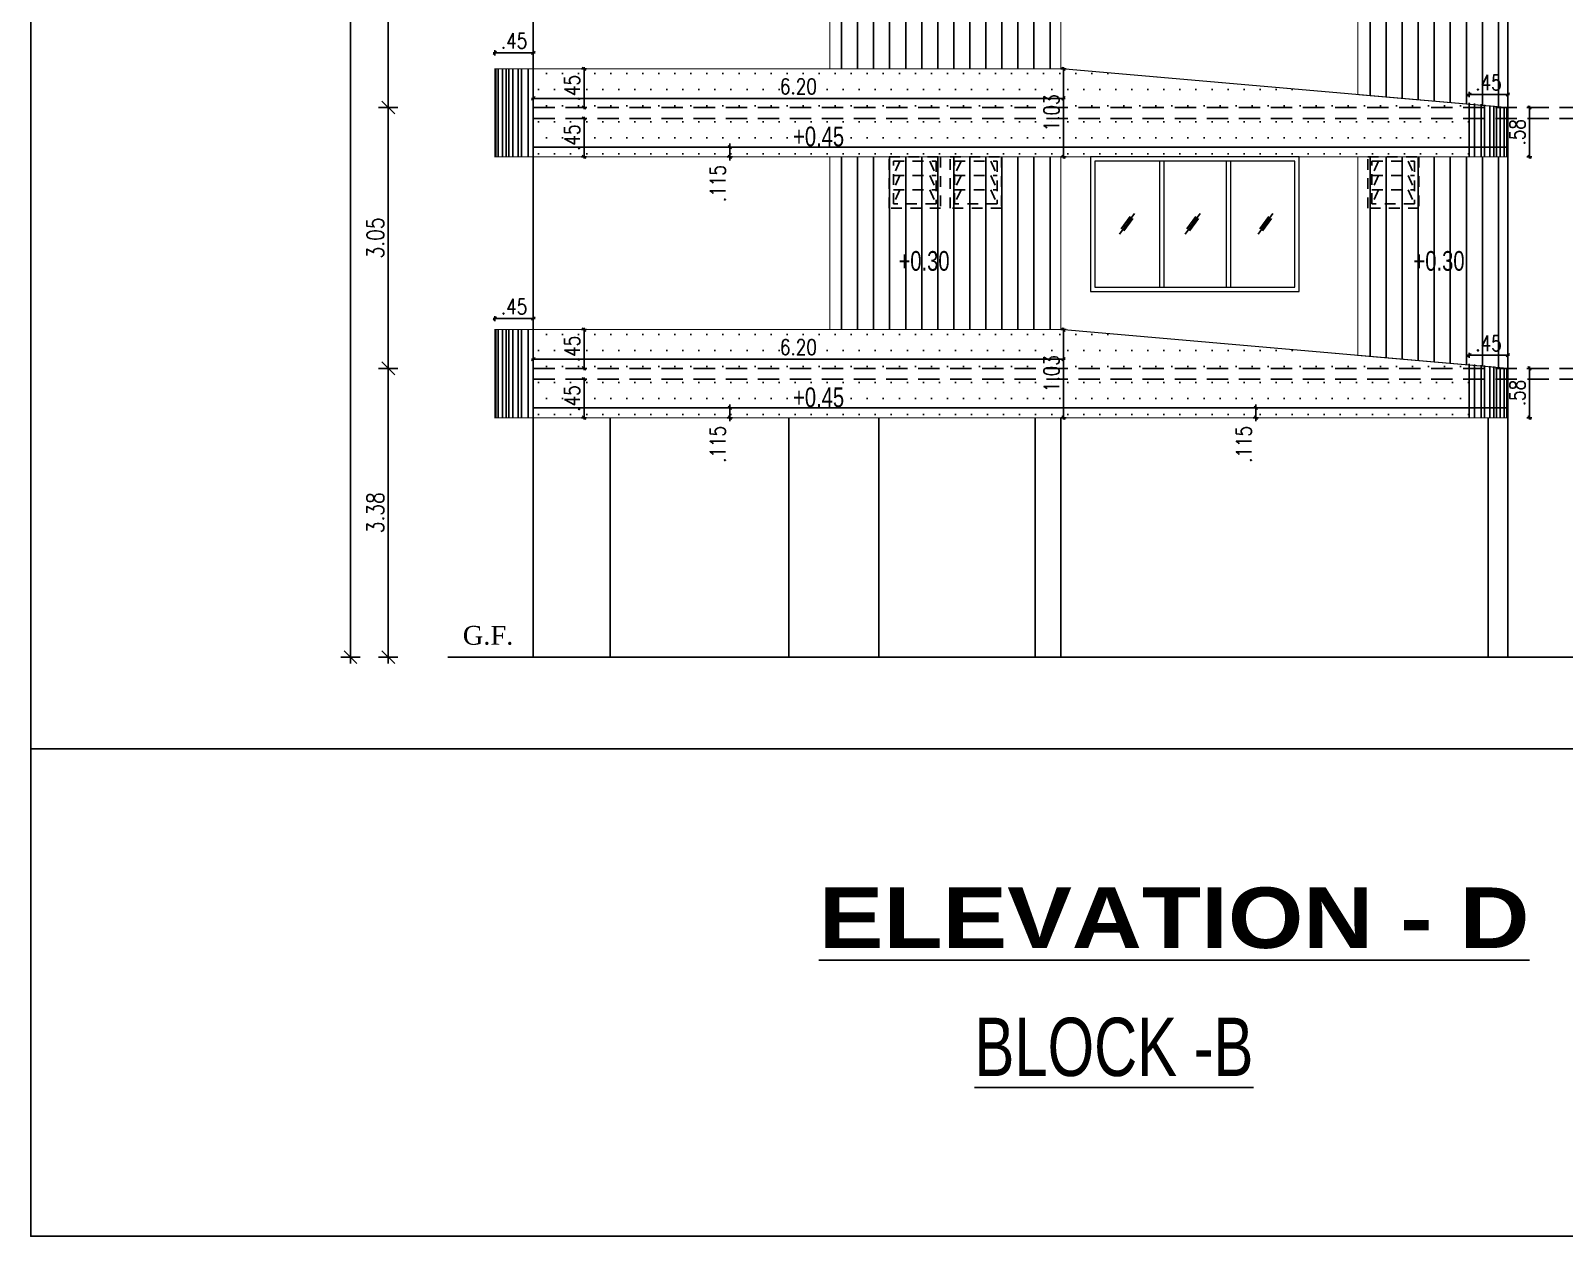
# Model space of a CAD drawing. Header units: inches. Extents: x 14235 to 14499, y 0 to 2549.
# Drawn here: x 14375.94 to 14393.88, y 2408.2 to 2422.3 of the extents above; entities that cross this region are included whole.
import ezdxf
from ezdxf.enums import TextEntityAlignment as Align

# ---------------------------------------------------------------- set-up
doc = ezdxf.new("R2010")
doc.units = ezdxf.units.IN
doc.header["$LTSCALE"] = 0.25
doc.header["$MEASUREMENT"] = 0
doc.header["$PDMODE"] = 35
doc.linetypes.add('1', pattern=[0])
doc.linetypes.add('DASHEDX2', pattern=[1.5, 1, -0.5])
for name, color, linetype in [('dim-details', 7, 'Continuous'), ('ELE.PROJ.', 1, 'Continuous'), ('GLASS WINDOW', 251, '1'), ('hatch', 251, 'Continuous'), ('proj-internal', 1, 'DASHEDX2'), ('text-large', 7, 'Continuous'), ('wall', 7, 'Continuous'), ('WORK TEX', 6, 'Continuous'), ('WORKING DIM', 7, 'Continuous')]:
    doc.layers.add(name, color=color, linetype=linetype)
doc.layers.add('WINDOW', color=106, linetype='Continuous', lineweight=13)
doc.styles.add('ARIAL', font='TIMES_0.TTF')
doc.styles.add('ARL', font='swisscl_0.ttf')
doc.styles.add('B', font='ARIBLK_0.TTF')
doc.styles.add('romans', font='romans.shx', dxfattribs={"width": 0.8})
doc.dimstyles.new('121', dxfattribs={"dimscale": 0.1, "dimtxt": 1.8, "dimasz": 0.2, "dimexe": 0.03125, "dimexo": 0.25, "dimgap": 0.5, "dimtad": 1, "dimzin": 4, "dimdsep": 46, "dimtxsty": 'romans', "dimblk1": 'MINITICK', "dimblk2": 'MINITICK', "dimsah": 1, "dimcen": 1, "dimse1": 1, "dimse2": 1, "dimclrd": 252, "dimclre": 256, "dimclrt": 7, "dimadec": 3, "dimazin": 0, "dimtfac": 0.8, "dimtix": 1, "dimtmove": 2, "dimatfit": 3, "dimfxl": 0, "dimtolj": 1, "dimtzin": 3, "dimarcsym": 0})
doc.dimstyles.new('minitick-100', dxfattribs={"dimscale": 0.1, "dimtxt": 2, "dimasz": 0.75, "dimexe": 0.03125, "dimexo": 0.25, "dimgap": 0.5, "dimtad": 1, "dimzin": 4, "dimdsep": 46, "dimtxsty": 'romans', "dimblk1": 'MINITICK', "dimblk2": 'MINITICK', "dimsah": 1, "dimcen": 1, "dimse1": 1, "dimse2": 1, "dimclrd": 252, "dimclre": 256, "dimclrt": 256, "dimadec": 3, "dimazin": 0, "dimtfac": 0.8, "dimtix": 1, "dimtmove": 2, "dimatfit": 3, "dimfxl": 0, "dimtolj": 1, "dimtzin": 3, "dimarcsym": 0})

# ---------------------------------------------------------------- blocks, each defined once
blk = doc.blocks.new('MINITICK')
at = {"color": 7}
for p, q in [((1, 1), (-1, -1)), ((-1, 0), (1, 0)), ((0, -1.5), (0, 1.5))]:
    blk.add_line(p, q, dxfattribs=at)
blk = doc.blocks.new('*D1247')
at = {"layer": 'Defpoints', "color": 0, "transparency": 16777216}
for p in [(14382.143, 2418.353), (14380.124, 2414.976), (14382.143, 2414.976)]:
    blk.add_point(p, dxfattribs=at)
at = {"layer": 'dim-details', "color": 252, "lineweight": -2, "transparency": 16777216}
blk.add_line((14380.124, 2418.278), (14380.124, 2415.051), dxfattribs=at)
at = {"layer": 'dim-details', "color": 252, "lineweight": -2, "transparency": 16777216, "xscale": 0.07500000000000001, "yscale": 0.07500000000000001, "zscale": 0.07500000000000001}
for p, rotation in [((14380.124, 2418.353), 90), ((14380.124, 2414.976), 270)]:
    blk.add_blockref('MINITICK', p, dxfattribs=dict(at, rotation=rotation))
at = {"layer": 'dim-details', "transparency": 16777216, "insert": (14379.974, 2416.664), "char_height": 0.2, "attachment_point": 5, "rotation": 90, "style": 'romans'}
blk.add_mtext('\\A1;3.38', dxfattribs=at)
blk = doc.blocks.new('*D1248')
at = {"layer": 'Defpoints', "color": 0, "transparency": 16777216}
for p in [(14380.124, 2421.403), (14382.24, 2421.403), (14382.24, 2418.353)]:
    blk.add_point(p, dxfattribs=at)
at = {"layer": 'dim-details', "color": 252, "lineweight": -2, "transparency": 16777216}
blk.add_line((14380.124, 2418.428), (14380.124, 2421.328), dxfattribs=at)
at = {"layer": 'dim-details', "color": 252, "lineweight": -2, "transparency": 16777216, "xscale": 0.07500000000000001, "yscale": 0.07500000000000001, "zscale": 0.07500000000000001}
for p, rotation in [((14380.124, 2421.403), 90), ((14380.124, 2418.353), 270)]:
    blk.add_blockref('MINITICK', p, dxfattribs=dict(at, rotation=rotation))
at = {"layer": 'dim-details', "transparency": 16777216, "insert": (14379.974, 2419.878), "char_height": 0.2, "attachment_point": 5, "rotation": 90, "style": 'romans'}
blk.add_mtext('\\A1;3.05', dxfattribs=at)
blk = doc.blocks.new('*D1249')
at = {"layer": 'Defpoints', "color": 0, "transparency": 16777216}
for p in [(14380.124, 2424.453), (14382.252, 2424.453), (14382.24, 2421.403)]:
    blk.add_point(p, dxfattribs=at)
at = {"layer": 'dim-details', "color": 252, "lineweight": -2, "transparency": 16777216}
blk.add_line((14380.124, 2421.478), (14380.124, 2424.378), dxfattribs=at)
at = {"layer": 'dim-details', "color": 252, "lineweight": -2, "transparency": 16777216, "xscale": 0.07500000000000001, "yscale": 0.07500000000000001, "zscale": 0.07500000000000001}
for p, rotation in [((14380.124, 2424.453), 90), ((14380.124, 2421.403), 270)]:
    blk.add_blockref('MINITICK', p, dxfattribs=dict(at, rotation=rotation))
at = {"layer": 'dim-details', "transparency": 16777216, "insert": (14379.974, 2422.928), "char_height": 0.2, "attachment_point": 5, "rotation": 90, "style": 'romans'}
blk.add_mtext('\\A1;3.05', dxfattribs=at)
blk = doc.blocks.new('*D1261')
at = {"layer": 'Defpoints', "color": 0, "transparency": 16777216}
for p in [(14379.682, 2454.953), (14382.309, 2454.953), (14382.309, 2414.976)]:
    blk.add_point(p, dxfattribs=at)
at = {"layer": 'dim-details', "color": 252, "lineweight": -2, "transparency": 16777216}
blk.add_line((14379.682, 2415.051), (14379.682, 2454.878), dxfattribs=at)
at = {"layer": 'dim-details', "color": 252, "lineweight": -2, "transparency": 16777216, "xscale": 0.07500000000000001, "yscale": 0.07500000000000001, "zscale": 0.07500000000000001}
for p, rotation in [((14379.682, 2454.953), 90), ((14379.682, 2414.976), 270)]:
    blk.add_blockref('MINITICK', p, dxfattribs=dict(at, rotation=rotation))
at = {"layer": 'dim-details', "transparency": 16777216, "insert": (14379.532, 2434.964), "char_height": 0.2, "attachment_point": 5, "rotation": 90, "style": 'romans'}
blk.add_mtext('\\A1;39.98', dxfattribs=at)
blk = doc.blocks.new('*D1262')
at = {"layer": 'Defpoints', "color": 0, "transparency": 16777216}
for p in [(14381.37, 2418.935), (14381.37, 2418.806), (14381.82, 2418.806)]:
    blk.add_point(p, dxfattribs=at)
at = {"layer": 'WORKING DIM', "color": 252, "lineweight": -2, "transparency": 16777216}
blk.add_line((14381.8, 2418.935), (14381.39, 2418.935), dxfattribs=at)
at = {"layer": 'WORKING DIM', "color": 252, "lineweight": -2, "transparency": 16777216, "xscale": 0.02, "yscale": 0.02, "zscale": 0.02, "rotation": 180}
blk.add_blockref('MINITICK', (14381.37, 2418.935), dxfattribs=at)
at = {"layer": 'WORKING DIM', "color": 252, "lineweight": -2, "transparency": 16777216, "xscale": 0.02, "yscale": 0.02, "zscale": 0.02}
blk.add_blockref('MINITICK', (14381.82, 2418.935), dxfattribs=at)
at = {"layer": 'WORKING DIM', "color": 7, "transparency": 16777216, "insert": (14381.595, 2419.075), "char_height": 0.18, "attachment_point": 5, "style": 'romans'}
blk.add_mtext('\\A1;.45', dxfattribs=at)
blk = doc.blocks.new('*D1263')
at = {"layer": 'Defpoints', "color": 0, "transparency": 16777216}
for p in [(14381.82, 2418.806), (14388.02, 2418.806), (14388.02, 2418.461)]:
    blk.add_point(p, dxfattribs=at)
at = {"layer": 'WORKING DIM', "color": 252, "lineweight": -2, "transparency": 16777216}
blk.add_line((14381.84, 2418.461), (14388, 2418.461), dxfattribs=at)
at = {"layer": 'WORKING DIM', "color": 252, "lineweight": -2, "transparency": 16777216, "xscale": 0.02, "yscale": 0.02, "zscale": 0.02, "rotation": 180}
blk.add_blockref('MINITICK', (14381.82, 2418.461), dxfattribs=at)
at = {"layer": 'WORKING DIM', "color": 252, "lineweight": -2, "transparency": 16777216, "xscale": 0.02, "yscale": 0.02, "zscale": 0.02}
blk.add_blockref('MINITICK', (14388.02, 2418.461), dxfattribs=at)
at = {"layer": 'WORKING DIM', "color": 7, "transparency": 16777216, "insert": (14384.92, 2418.601), "char_height": 0.18, "attachment_point": 5, "style": 'romans'}
blk.add_mtext('\\A1;6.20', dxfattribs=at)
blk = doc.blocks.new('*D1264')
at = {"layer": 'Defpoints', "color": 0, "transparency": 16777216}
for p in [(14382.463, 2418.806), (14382.413, 2418.353), (14382.463, 2418.353)]:
    blk.add_point(p, dxfattribs=at)
at = {"layer": 'WORKING DIM', "color": 252, "lineweight": -2, "transparency": 16777216}
blk.add_line((14382.413, 2418.786), (14382.413, 2418.373), dxfattribs=at)
at = {"layer": 'WORKING DIM', "color": 252, "lineweight": -2, "transparency": 16777216, "xscale": 0.02, "yscale": 0.02, "zscale": 0.02}
for p, rotation in [((14382.413, 2418.806), 90), ((14382.413, 2418.353), 270)]:
    blk.add_blockref('MINITICK', p, dxfattribs=dict(at, rotation=rotation))
at = {"layer": 'WORKING DIM', "color": 7, "transparency": 16777216, "insert": (14382.273, 2418.58), "char_height": 0.18, "attachment_point": 5, "rotation": 90, "style": 'romans'}
blk.add_mtext('\\A1;.45', dxfattribs=at)
blk = doc.blocks.new('*D1265')
at = {"layer": 'Defpoints', "color": 0, "transparency": 16777216}
for p in [(14382.646, 2418.226), (14382.413, 2417.776), (14382.646, 2417.776)]:
    blk.add_point(p, dxfattribs=at)
at = {"layer": 'WORKING DIM', "color": 252, "lineweight": -2, "transparency": 16777216}
blk.add_line((14382.413, 2418.206), (14382.413, 2417.796), dxfattribs=at)
at = {"layer": 'WORKING DIM', "color": 252, "lineweight": -2, "transparency": 16777216, "xscale": 0.02, "yscale": 0.02, "zscale": 0.02}
for p, rotation in [((14382.413, 2418.226), 90), ((14382.413, 2417.776), 270)]:
    blk.add_blockref('MINITICK', p, dxfattribs=dict(at, rotation=rotation))
at = {"layer": 'WORKING DIM', "color": 7, "transparency": 16777216, "insert": (14382.273, 2418.001), "char_height": 0.18, "attachment_point": 5, "rotation": 90, "style": 'romans'}
blk.add_mtext('\\A1;.45', dxfattribs=at)
blk = doc.blocks.new('*D1266')
at = {"layer": 'Defpoints', "color": 0, "transparency": 16777216}
for p in [(14388.02, 2418.806), (14388.02, 2417.776), (14388.02, 2417.776)]:
    blk.add_point(p, dxfattribs=at)
at = {"layer": 'WORKING DIM', "color": 252, "lineweight": -2, "transparency": 16777216}
blk.add_line((14388.02, 2418.786), (14388.02, 2417.796), dxfattribs=at)
at = {"layer": 'WORKING DIM', "color": 252, "lineweight": -2, "transparency": 16777216, "xscale": 0.02, "yscale": 0.02, "zscale": 0.02}
for p, rotation in [((14388.02, 2418.806), 90), ((14388.02, 2417.776), 270)]:
    blk.add_blockref('MINITICK', p, dxfattribs=dict(at, rotation=rotation))
at = {"layer": 'WORKING DIM', "color": 7, "transparency": 16777216, "insert": (14387.88, 2418.291), "char_height": 0.18, "attachment_point": 5, "rotation": 90, "style": 'romans'}
blk.add_mtext('\\A1;1.03', dxfattribs=at)
blk = doc.blocks.new('*D1267')
at = {"layer": 'Defpoints', "color": 0, "transparency": 16777216}
for p in [(14393.215, 2418.353), (14393.215, 2417.776), (14393.468, 2417.776)]:
    blk.add_point(p, dxfattribs=at)
at = {"layer": 'WORKING DIM', "color": 252, "lineweight": -2, "transparency": 16777216}
blk.add_line((14393.468, 2418.333), (14393.468, 2417.796), dxfattribs=at)
at = {"layer": 'WORKING DIM', "color": 252, "lineweight": -2, "transparency": 16777216, "xscale": 0.02, "yscale": 0.02, "zscale": 0.02}
for p, rotation in [((14393.468, 2418.353), 90), ((14393.468, 2417.776), 270)]:
    blk.add_blockref('MINITICK', p, dxfattribs=dict(at, rotation=rotation))
at = {"layer": 'WORKING DIM', "color": 7, "transparency": 16777216, "insert": (14393.328, 2418.064), "char_height": 0.18, "attachment_point": 5, "rotation": 90, "style": 'romans'}
blk.add_mtext('\\A1;.58', dxfattribs=at)
blk = doc.blocks.new('*D1268')
at = {"layer": 'Defpoints', "color": 0, "transparency": 16777216}
for p in [(14393.215, 2418.506), (14392.765, 2417.921), (14393.215, 2417.921)]:
    blk.add_point(p, dxfattribs=at)
at = {"layer": 'WORKING DIM', "color": 252, "lineweight": -2, "transparency": 16777216}
blk.add_line((14392.785, 2418.506), (14393.195, 2418.506), dxfattribs=at)
at = {"layer": 'WORKING DIM', "color": 252, "lineweight": -2, "transparency": 16777216, "xscale": 0.02, "yscale": 0.02, "zscale": 0.02, "rotation": 180}
blk.add_blockref('MINITICK', (14392.765, 2418.506), dxfattribs=at)
at = {"layer": 'WORKING DIM', "color": 252, "lineweight": -2, "transparency": 16777216, "xscale": 0.02, "yscale": 0.02, "zscale": 0.02}
blk.add_blockref('MINITICK', (14393.215, 2418.506), dxfattribs=at)
at = {"layer": 'WORKING DIM', "color": 7, "transparency": 16777216, "insert": (14392.99, 2418.646), "char_height": 0.18, "attachment_point": 5, "style": 'romans'}
blk.add_mtext('\\A1;.45', dxfattribs=at)
blk = doc.blocks.new('*D1280')
at = {"layer": 'Defpoints', "color": 0, "transparency": 16777216}
for p in [(14381.37, 2422.044), (14381.37, 2421.856), (14381.82, 2421.856)]:
    blk.add_point(p, dxfattribs=at)
at = {"layer": 'WORKING DIM', "color": 252, "lineweight": -2, "transparency": 16777216}
blk.add_line((14381.8, 2422.044), (14381.39, 2422.044), dxfattribs=at)
at = {"layer": 'WORKING DIM', "color": 252, "lineweight": -2, "transparency": 16777216, "xscale": 0.02, "yscale": 0.02, "zscale": 0.02, "rotation": 180}
blk.add_blockref('MINITICK', (14381.37, 2422.044), dxfattribs=at)
at = {"layer": 'WORKING DIM', "color": 252, "lineweight": -2, "transparency": 16777216, "xscale": 0.02, "yscale": 0.02, "zscale": 0.02}
blk.add_blockref('MINITICK', (14381.82, 2422.044), dxfattribs=at)
at = {"layer": 'WORKING DIM', "color": 7, "transparency": 16777216, "insert": (14381.595, 2422.184), "char_height": 0.18, "attachment_point": 5, "style": 'romans'}
blk.add_mtext('\\A1;.45', dxfattribs=at)
blk = doc.blocks.new('*D1281')
at = {"layer": 'Defpoints', "color": 0, "transparency": 16777216}
for p in [(14381.82, 2421.856), (14388.02, 2421.856), (14388.02, 2421.511)]:
    blk.add_point(p, dxfattribs=at)
at = {"layer": 'WORKING DIM', "color": 252, "lineweight": -2, "transparency": 16777216}
blk.add_line((14381.84, 2421.511), (14388, 2421.511), dxfattribs=at)
at = {"layer": 'WORKING DIM', "color": 252, "lineweight": -2, "transparency": 16777216, "xscale": 0.02, "yscale": 0.02, "zscale": 0.02, "rotation": 180}
blk.add_blockref('MINITICK', (14381.82, 2421.511), dxfattribs=at)
at = {"layer": 'WORKING DIM', "color": 252, "lineweight": -2, "transparency": 16777216, "xscale": 0.02, "yscale": 0.02, "zscale": 0.02}
blk.add_blockref('MINITICK', (14388.02, 2421.511), dxfattribs=at)
at = {"layer": 'WORKING DIM', "color": 7, "transparency": 16777216, "insert": (14384.92, 2421.651), "char_height": 0.18, "attachment_point": 5, "style": 'romans'}
blk.add_mtext('\\A1;6.20', dxfattribs=at)
blk = doc.blocks.new('*D1282')
at = {"layer": 'Defpoints', "color": 0, "transparency": 16777216}
for p in [(14382.463, 2421.856), (14382.413, 2421.403), (14382.463, 2421.403)]:
    blk.add_point(p, dxfattribs=at)
at = {"layer": 'WORKING DIM', "color": 252, "lineweight": -2, "transparency": 16777216}
blk.add_line((14382.413, 2421.836), (14382.413, 2421.423), dxfattribs=at)
at = {"layer": 'WORKING DIM', "color": 252, "lineweight": -2, "transparency": 16777216, "xscale": 0.02, "yscale": 0.02, "zscale": 0.02}
for p, rotation in [((14382.413, 2421.856), 90), ((14382.413, 2421.403), 270)]:
    blk.add_blockref('MINITICK', p, dxfattribs=dict(at, rotation=rotation))
at = {"layer": 'WORKING DIM', "color": 7, "transparency": 16777216, "insert": (14382.273, 2421.63), "char_height": 0.18, "attachment_point": 5, "rotation": 90, "style": 'romans'}
blk.add_mtext('\\A1;.45', dxfattribs=at)
blk = doc.blocks.new('*D1283')
at = {"layer": 'Defpoints', "color": 0, "transparency": 16777216}
for p in [(14382.646, 2421.276), (14382.413, 2420.826), (14382.646, 2420.826)]:
    blk.add_point(p, dxfattribs=at)
at = {"layer": 'WORKING DIM', "color": 252, "lineweight": -2, "transparency": 16777216}
blk.add_line((14382.413, 2421.256), (14382.413, 2420.846), dxfattribs=at)
at = {"layer": 'WORKING DIM', "color": 252, "lineweight": -2, "transparency": 16777216, "xscale": 0.02, "yscale": 0.02, "zscale": 0.02}
for p, rotation in [((14382.413, 2421.276), 90), ((14382.413, 2420.826), 270)]:
    blk.add_blockref('MINITICK', p, dxfattribs=dict(at, rotation=rotation))
at = {"layer": 'WORKING DIM', "color": 7, "transparency": 16777216, "insert": (14382.273, 2421.051), "char_height": 0.18, "attachment_point": 5, "rotation": 90, "style": 'romans'}
blk.add_mtext('\\A1;.45', dxfattribs=at)
blk = doc.blocks.new('*D1284')
at = {"layer": 'Defpoints', "color": 0, "transparency": 16777216}
for p in [(14388.02, 2421.856), (14388.02, 2420.826), (14388.02, 2420.826)]:
    blk.add_point(p, dxfattribs=at)
at = {"layer": 'WORKING DIM', "color": 252, "lineweight": -2, "transparency": 16777216}
blk.add_line((14388.02, 2421.836), (14388.02, 2420.846), dxfattribs=at)
at = {"layer": 'WORKING DIM', "color": 252, "lineweight": -2, "transparency": 16777216, "xscale": 0.02, "yscale": 0.02, "zscale": 0.02}
for p, rotation in [((14388.02, 2421.856), 90), ((14388.02, 2420.826), 270)]:
    blk.add_blockref('MINITICK', p, dxfattribs=dict(at, rotation=rotation))
at = {"layer": 'WORKING DIM', "color": 7, "transparency": 16777216, "insert": (14387.88, 2421.341), "char_height": 0.18, "attachment_point": 5, "rotation": 90, "style": 'romans'}
blk.add_mtext('\\A1;1.03', dxfattribs=at)
blk = doc.blocks.new('*D1285')
at = {"layer": 'Defpoints', "color": 0, "transparency": 16777216}
for p in [(14393.215, 2421.403), (14393.215, 2420.826), (14393.468, 2420.826)]:
    blk.add_point(p, dxfattribs=at)
at = {"layer": 'WORKING DIM', "color": 252, "lineweight": -2, "transparency": 16777216}
blk.add_line((14393.468, 2421.383), (14393.468, 2420.846), dxfattribs=at)
at = {"layer": 'WORKING DIM', "color": 252, "lineweight": -2, "transparency": 16777216, "xscale": 0.02, "yscale": 0.02, "zscale": 0.02}
for p, rotation in [((14393.468, 2421.403), 90), ((14393.468, 2420.826), 270)]:
    blk.add_blockref('MINITICK', p, dxfattribs=dict(at, rotation=rotation))
at = {"layer": 'WORKING DIM', "color": 7, "transparency": 16777216, "insert": (14393.328, 2421.114), "char_height": 0.18, "attachment_point": 5, "rotation": 90, "style": 'romans'}
blk.add_mtext('\\A1;.58', dxfattribs=at)
blk = doc.blocks.new('*D1276')
at = {"layer": 'Defpoints', "color": 0, "transparency": 16777216}
for p in [(14393.215, 2421.556), (14392.765, 2420.971), (14393.215, 2420.971)]:
    blk.add_point(p, dxfattribs=at)
at = {"layer": 'WORKING DIM', "color": 252, "lineweight": -2, "transparency": 16777216}
blk.add_line((14392.785, 2421.556), (14393.195, 2421.556), dxfattribs=at)
at = {"layer": 'WORKING DIM', "color": 252, "lineweight": -2, "transparency": 16777216, "xscale": 0.02, "yscale": 0.02, "zscale": 0.02, "rotation": 180}
blk.add_blockref('MINITICK', (14392.765, 2421.556), dxfattribs=at)
at = {"layer": 'WORKING DIM', "color": 252, "lineweight": -2, "transparency": 16777216, "xscale": 0.02, "yscale": 0.02, "zscale": 0.02}
blk.add_blockref('MINITICK', (14393.215, 2421.556), dxfattribs=at)
at = {"layer": 'WORKING DIM', "color": 7, "transparency": 16777216, "insert": (14392.99, 2421.696), "char_height": 0.18, "attachment_point": 5, "style": 'romans'}
blk.add_mtext('\\A1;.45', dxfattribs=at)
blk = doc.blocks.new('*D1526')
at = {"layer": 'Defpoints', "color": 0, "transparency": 16777216}
for p in [(14383.812, 2417.891), (14383.812, 2417.776), (14384.118, 2417.776)]:
    blk.add_point(p, dxfattribs=at)
at = {"layer": 'WORKING DIM', "color": 252, "lineweight": -2, "transparency": 16777216}
for p, q in [((14384.118, 2417.911), (14384.118, 2417.931)), ((14384.118, 2417.891), (14384.118, 2417.776)), ((14384.118, 2417.756), (14384.118, 2417.736))]:
    blk.add_line(p, q, dxfattribs=at)
at = {"layer": 'WORKING DIM', "color": 252, "lineweight": -2, "transparency": 16777216, "xscale": 0.02, "yscale": 0.02, "zscale": 0.02}
for p, rotation in [((14384.118, 2417.891), 270), ((14384.118, 2417.776), 90)]:
    blk.add_blockref('MINITICK', p, dxfattribs=dict(at, rotation=rotation))
at = {"layer": 'WORKING DIM', "color": 7, "transparency": 16777216, "insert": (14383.978, 2417.464), "char_height": 0.18, "attachment_point": 5, "rotation": 90, "style": 'romans'}
blk.add_mtext('\\A1;.115', dxfattribs=at)
blk = doc.blocks.new('*D1527')
at = {"layer": 'Defpoints', "color": 0, "transparency": 16777216}
for p in [(14389.963, 2417.891), (14389.963, 2417.776), (14390.269, 2417.776)]:
    blk.add_point(p, dxfattribs=at)
at = {"layer": 'WORKING DIM', "color": 252, "lineweight": -2, "transparency": 16777216}
for p, q in [((14390.269, 2417.911), (14390.269, 2417.931)), ((14390.269, 2417.891), (14390.269, 2417.776)), ((14390.269, 2417.756), (14390.269, 2417.736))]:
    blk.add_line(p, q, dxfattribs=at)
at = {"layer": 'WORKING DIM', "color": 252, "lineweight": -2, "transparency": 16777216, "xscale": 0.02, "yscale": 0.02, "zscale": 0.02}
for p, rotation in [((14390.269, 2417.891), 270), ((14390.269, 2417.776), 90)]:
    blk.add_blockref('MINITICK', p, dxfattribs=dict(at, rotation=rotation))
at = {"layer": 'WORKING DIM', "color": 7, "transparency": 16777216, "insert": (14390.129, 2417.464), "char_height": 0.18, "attachment_point": 5, "rotation": 90, "style": 'romans'}
blk.add_mtext('\\A1;.115', dxfattribs=at)
blk = doc.blocks.new('*D1530')
at = {"layer": 'Defpoints', "color": 0, "transparency": 16777216}
for p in [(14383.812, 2420.941), (14383.812, 2420.826), (14384.118, 2420.826)]:
    blk.add_point(p, dxfattribs=at)
at = {"layer": 'WORKING DIM', "color": 252, "lineweight": -2, "transparency": 16777216}
for p, q in [((14384.118, 2420.961), (14384.118, 2420.981)), ((14384.118, 2420.941), (14384.118, 2420.826)), ((14384.118, 2420.806), (14384.118, 2420.786))]:
    blk.add_line(p, q, dxfattribs=at)
at = {"layer": 'WORKING DIM', "color": 252, "lineweight": -2, "transparency": 16777216, "xscale": 0.02, "yscale": 0.02, "zscale": 0.02}
for p, rotation in [((14384.118, 2420.941), 270), ((14384.118, 2420.826), 90)]:
    blk.add_blockref('MINITICK', p, dxfattribs=dict(at, rotation=rotation))
at = {"layer": 'WORKING DIM', "color": 7, "transparency": 16777216, "insert": (14383.978, 2420.514), "char_height": 0.18, "attachment_point": 5, "rotation": 90, "style": 'romans'}
blk.add_mtext('\\A1;.115', dxfattribs=at)

msp = doc.modelspace()

# ---------------------------------------------------------------- hatches: boundary and pattern name
at = {"layer": 'hatch'}
h = msp.add_hatch(dxfattribs=at)
h.set_pattern_fill('ANSI31', color=36, scale=1.5, angle=45)
h.set_pattern_definition([(90, (-58.26304, -40.06233), (-0.1875, 3e-17), [])])
h.paths.add_polyline_path([(14387.989, 2423.876), (14385.288, 2423.876), (14385.288, 2421.856), (14387.989, 2421.856)])
h = msp.add_hatch(dxfattribs=at)
h.set_pattern_fill('ANSI31', color=36, scale=1.5, angle=45)
h.set_pattern_definition([(90, (-160.64477, -40.06233), (-0.1875, 3e-17), [])])
h.paths.add_polyline_path([(14393.215, 2423.876), (14391.462, 2423.876), (14391.462, 2421.555), (14393.215, 2421.403)])
at = {"layer": 'hatch', "true_color": 0xc7b399}
h = msp.add_hatch(dxfattribs=at)
h.set_pattern_fill('DOTS', color=253, scale=3)
h.set_pattern_definition([(0, (-42.02476, 3.05), (0.09375, 0.1875), [0, -0.1875])])
h.paths.add_polyline_path([(14392.765, 2420.826), (14392.765, 2421.442), (14388.02, 2421.856), (14381.82, 2421.856), (14381.82, 2420.826)])
at = {"layer": 'hatch'}
h = msp.add_hatch(dxfattribs=at)
h.set_pattern_fill('ANSI31', color=36, scale=1.5, angle=45)
h.set_pattern_definition([(90, (-58.26304, -43.11233), (-0.1875, 3e-17), [])])
h.paths.add_polyline_path([(14387.989, 2420.826), (14385.288, 2420.826), (14385.288, 2418.806), (14387.989, 2418.806)])
h = msp.add_hatch(dxfattribs=at)
h.set_pattern_fill('ANSI31', color=36, scale=1.5, angle=45)
h.set_pattern_definition([(90, (-160.64477, -43.11233), (-0.1875, 3e-17), [])])
h.paths.add_polyline_path([(14393.215, 2420.826), (14391.462, 2420.826), (14391.462, 2418.505), (14393.215, 2418.353)])
at = {"layer": 'hatch', "true_color": 0xc7b399}
h = msp.add_hatch(dxfattribs=at)
h.set_pattern_fill('DOTS', color=253, scale=3)
h.set_pattern_definition([(0, (-42.02476, 0), (0.09375, 0.1875), [0, -0.1875])])
h.paths.add_polyline_path([(14392.765, 2417.776), (14392.765, 2418.392), (14388.02, 2418.806), (14381.82, 2418.806), (14381.82, 2417.776)])

# ---------------------------------------------------------------- linework, layer by layer
at = {"layer": 'ELE.PROJ.', "color": 8}
for p, q in [((14381.382, 2421.856), (14381.382, 2420.826)), ((14381.411, 2421.856), (14381.411, 2420.826)), ((14381.46, 2421.856), (14381.46, 2420.826)), ((14381.501, 2421.856), (14381.501, 2420.826)), ((14381.535, 2421.856), (14381.535, 2420.826)), ((14381.581, 2421.856), (14381.581, 2420.826)), ((14381.642, 2421.856), (14381.642, 2420.826)), ((14381.682, 2421.856), (14381.682, 2420.826)), ((14381.76, 2421.856), (14381.76, 2420.826)), ((14392.765, 2421.457), (14392.765, 2420.826)), ((14392.826, 2421.45), (14392.826, 2420.826)), ((14392.904, 2421.441), (14392.904, 2420.826)), ((14392.944, 2421.436), (14392.944, 2420.826)), ((14393.005, 2421.428), (14393.005, 2420.826)), ((14393.051, 2421.423), (14393.051, 2420.826)), ((14393.085, 2421.419), (14393.085, 2420.826)), ((14393.126, 2421.414), (14393.126, 2420.826)), ((14393.174, 2421.408), (14393.174, 2420.826)), ((14393.203, 2421.404), (14393.203, 2420.826)), ((14381.382, 2418.806), (14381.382, 2417.776)), ((14381.411, 2418.806), (14381.411, 2417.776)), ((14381.46, 2418.806), (14381.46, 2417.776)), ((14381.501, 2418.806), (14381.501, 2417.776)), ((14381.535, 2418.806), (14381.535, 2417.776)), ((14381.581, 2418.806), (14381.581, 2417.776)), ((14381.642, 2418.806), (14381.642, 2417.776)), ((14381.682, 2418.806), (14381.682, 2417.776)), ((14381.76, 2418.806), (14381.76, 2417.776)), ((14392.765, 2418.407), (14392.765, 2417.776)), ((14392.826, 2418.4), (14392.826, 2417.776)), ((14392.904, 2418.391), (14392.904, 2417.776)), ((14392.944, 2418.386), (14392.944, 2417.776)), ((14393.005, 2418.378), (14393.005, 2417.776)), ((14393.051, 2418.373), (14393.051, 2417.776)), ((14393.085, 2418.369), (14393.085, 2417.776)), ((14393.126, 2418.364), (14393.126, 2417.776)), ((14393.174, 2418.358), (14393.174, 2417.776)), ((14393.203, 2418.354), (14393.203, 2417.776))]:
    msp.add_line(p, q, dxfattribs=at)
at = {"layer": 'ELE.PROJ.'}
for p, q in [((14381.82, 2420.941), (14393.215, 2420.941)), ((14381.82, 2417.891), (14393.215, 2417.891))]:
    msp.add_line(p, q, dxfattribs=at)
at = {"layer": 'ELE.PROJ.', "color": 36, "const_width": 0.012}
for points in [[(14385.288, 2421.856), (14387.989, 2421.856), (14387.989, 2423.876), (14385.288, 2423.876)], [(14385.288, 2418.806), (14387.989, 2418.806), (14387.989, 2420.826), (14385.288, 2420.826)]]:
    msp.add_lwpolyline(points, close=True, dxfattribs=at)
for points in [[(14391.462, 2421.555), (14391.462, 2423.876), (14393.215, 2423.876), (14393.215, 2421.403), (14391.462, 2421.555)], [(14391.462, 2418.505), (14391.462, 2420.826), (14393.215, 2420.826), (14393.215, 2418.353), (14391.462, 2418.505)]]:
    msp.add_lwpolyline(points, dxfattribs=at)
at = {"layer": 'ELE.PROJ.', "const_width": 0.012}
for points in [[(14393.215, 2420.826), (14381.37, 2420.826), (14381.37, 2421.856), (14388.02, 2421.856), (14393.215, 2421.403)], [(14393.215, 2417.776), (14381.37, 2417.776), (14381.37, 2418.806), (14388.02, 2418.806), (14393.215, 2418.353)]]:
    msp.add_lwpolyline(points, close=True, dxfattribs=at)
at = {"layer": 'GLASS WINDOW', "color": 4, "ltscale": 200}
for p, q in [((14388.85, 2420.165), (14388.676, 2419.924)), ((14389.618, 2420.165), (14389.444, 2419.924)), ((14390.469, 2420.165), (14390.296, 2419.924)), ((14388.799, 2420.129), (14388.694, 2419.983)), ((14388.832, 2420.106), (14388.727, 2419.96)), ((14389.567, 2420.129), (14389.462, 2419.983)), ((14389.6, 2420.106), (14389.495, 2419.96)), ((14390.419, 2420.129), (14390.314, 2419.983)), ((14390.451, 2420.106), (14390.346, 2419.96))]:
    msp.add_line(p, q, dxfattribs=at)
at = {"layer": 'proj-internal', "color": 251}
for p, q in [((14381.82, 2421.403), (14407.316, 2421.403)), ((14381.82, 2421.276), (14407.316, 2421.276)), ((14381.82, 2418.353), (14407.316, 2418.353)), ((14381.82, 2418.226), (14407.316, 2418.226))]:
    msp.add_line(p, q, dxfattribs=at)
at = {"layer": 'proj-internal', "color": 251, "ltscale": 0.5}
for p, q in [((14386.031, 2420.776), (14386.531, 2420.776)), ((14386.031, 2420.276), (14386.031, 2420.776)), ((14386.107, 2420.776), (14386.031, 2420.609)), ((14386.455, 2420.776), (14386.531, 2420.609)), ((14386.531, 2420.776), (14386.531, 2420.276)), ((14386.746, 2420.776), (14387.246, 2420.776)), ((14386.746, 2420.276), (14386.746, 2420.776)), ((14386.822, 2420.776), (14386.746, 2420.609)), ((14387.17, 2420.776), (14387.246, 2420.609)), ((14387.246, 2420.776), (14387.246, 2420.276)), ((14391.627, 2420.776), (14392.126, 2420.776)), ((14391.627, 2420.276), (14391.627, 2420.776)), ((14391.703, 2420.776), (14391.627, 2420.609)), ((14392.05, 2420.776), (14392.126, 2420.609)), ((14392.126, 2420.776), (14392.126, 2420.276)), ((14386.031, 2420.609), (14386.531, 2420.609)), ((14386.107, 2420.609), (14386.031, 2420.442)), ((14386.455, 2420.609), (14386.531, 2420.442)), ((14386.746, 2420.609), (14387.246, 2420.609)), ((14386.822, 2420.609), (14386.746, 2420.442)), ((14387.17, 2420.609), (14387.246, 2420.442)), ((14391.627, 2420.609), (14392.126, 2420.609)), ((14391.703, 2420.609), (14391.627, 2420.442)), ((14392.05, 2420.609), (14392.126, 2420.442)), ((14386.031, 2420.442), (14386.531, 2420.442)), ((14386.107, 2420.442), (14386.031, 2420.276)), ((14386.455, 2420.442), (14386.531, 2420.276)), ((14386.746, 2420.442), (14387.246, 2420.442)), ((14386.822, 2420.442), (14386.746, 2420.276)), ((14387.17, 2420.442), (14387.246, 2420.276)), ((14391.627, 2420.442), (14392.126, 2420.442)), ((14391.703, 2420.442), (14391.627, 2420.276)), ((14392.05, 2420.442), (14392.126, 2420.276)), ((14386.531, 2420.276), (14386.031, 2420.276)), ((14387.246, 2420.276), (14386.746, 2420.276)), ((14392.126, 2420.276), (14391.627, 2420.276))]:
    msp.add_line(p, q, dxfattribs=at)
for points in [[(14385.981, 2420.826), (14386.581, 2420.826), (14386.581, 2420.226), (14385.981, 2420.226)], [(14386.696, 2420.826), (14387.296, 2420.826), (14387.296, 2420.226), (14386.696, 2420.226)], [(14391.577, 2420.826), (14392.176, 2420.826), (14392.176, 2420.226), (14391.577, 2420.226)]]:
    msp.add_lwpolyline(points, close=True, dxfattribs=at)
at = {"layer": 'wall'}
for p, q in [((14393.215, 2418.226), (14393.215, 2459.307)), ((14381.82, 2414.976), (14381.82, 2456.103)), ((14393.215, 2414.976), (14393.215, 2418.226)), ((14382.72, 2417.776), (14382.72, 2414.976)), ((14384.81, 2414.976), (14384.81, 2417.776)), ((14385.86, 2414.976), (14385.86, 2417.776)), ((14387.689, 2414.976), (14387.689, 2417.776)), ((14387.989, 2414.976), (14387.989, 2417.776)), ((14392.985, 2414.976), (14392.985, 2417.776)), ((14380.82, 2414.976), (14408.316, 2414.976)), ((14400.525, 2413.905), (14375.943, 2413.905))]:
    msp.add_line(p, q, dxfattribs=at)
msp.add_lwpolyline([(14412.876, 2460.43), (14375.943, 2460.43), (14375.943, 2408.202), (14412.876, 2408.202)], close=True, dxfattribs=at)
at = {"layer": 'WINDOW'}
for p, q in [((14389.142, 2420.776), (14389.142, 2419.303)), ((14389.192, 2420.776), (14389.192, 2419.303)), ((14389.922, 2420.776), (14389.922, 2419.303)), ((14389.972, 2420.776), (14389.972, 2419.303))]:
    msp.add_line(p, q, dxfattribs=at)
for points in [[(14388.337, 2419.253), (14390.776, 2419.253), (14390.776, 2420.826), (14388.337, 2420.826)], [(14388.387, 2419.303), (14390.726, 2419.303), (14390.726, 2420.776), (14388.387, 2420.776)]]:
    msp.add_lwpolyline(points, close=True, dxfattribs=at)

# ---------------------------------------------------------------- texts
at = {"layer": 'text-large'}
for s, height, style, p in [('G.F.', 0.22, 'ARIAL', (14381.291, 2415.231)), ('%%UELEVATION - D', 0.70873, 'B', (14389.313, 2411.928))]:
    msp.add_text(s, height=height, dxfattribs=dict(at, style=style)).set_placement(p, align=Align.MIDDLE_CENTER)
at = {"layer": 'text-large', "style": 'ARL'}
msp.add_text('%%UBLOCK -B', height=0.68154, dxfattribs=at).set_placement((14388.61, 2410.077), align=Align.CENTER)
at = {"layer": 'WORK TEX', "color": 7, "style": 'ARL'}
for s, p in [('+0.45 ', (14385.189, 2421.065)), ('+0.30', (14386.389, 2419.61)), ('+0.30', (14392.411, 2419.61)), ('+0.45 ', (14385.189, 2418.015))]:
    msp.add_text(s, height=0.23, dxfattribs=at).set_placement(p, align=Align.MIDDLE_CENTER)

# ---------------------------------------------------------------- dimensions: what is measured, and where the dimension line sits
at = {"layer": 'dim-details'}
for base, p1, p2, picture, middle in [((14379.682, 2454.953), (14382.309, 2414.976), (14382.309, 2454.953), '*D1261', (14379.532, 2434.964)), ((14380.124, 2424.453), (14382.24, 2421.403), (14382.252, 2424.453), '*D1249', (14379.974, 2422.928)), ((14380.124, 2421.403), (14382.24, 2418.353), (14382.24, 2421.403), '*D1248', (14379.974, 2419.878)), ((14380.124, 2414.976), (14382.143, 2418.353), (14382.143, 2414.976), '*D1247', (14379.974, 2416.664))]:
    dim = msp.add_linear_dim(base=base, p1=p1, p2=p2, angle=90, dimstyle='minitick-100', dxfattribs=at)
    dim.commit()
    dim.dimension.update_dxf_attribs({"geometry": picture, "text_midpoint": middle})
at = {"layer": 'WORKING DIM'}
for base, p1, p2, picture, middle in [((14381.37, 2422.044), (14381.82, 2421.856), (14381.37, 2421.856), '*D1280', (14381.595, 2422.184)), ((14388.02, 2421.511), (14381.82, 2421.856), (14388.02, 2421.856), '*D1281', (14384.92, 2421.651)), ((14393.215, 2421.556), (14392.765, 2420.971), (14393.215, 2420.971), '*D1276', (14392.99, 2421.696)), ((14381.37, 2418.935), (14381.82, 2418.806), (14381.37, 2418.806), '*D1262', (14381.595, 2419.075)), ((14388.02, 2418.461), (14381.82, 2418.806), (14388.02, 2418.806), '*D1263', (14384.92, 2418.601)), ((14393.215, 2418.506), (14392.765, 2417.921), (14393.215, 2417.921), '*D1268', (14392.99, 2418.646))]:
    dim = msp.add_linear_dim(base=base, p1=p1, p2=p2, dimstyle='121', override={"dimfxl": 0.18, "dimfxlon": 1}, dxfattribs=at)
    dim.commit()
    dim.dimension.update_dxf_attribs({"geometry": picture, "text_midpoint": middle})
for base, p1, p2, picture, middle in [((14382.413, 2421.403), (14382.463, 2421.856), (14382.463, 2421.403), '*D1282', (14382.273, 2421.63)), ((14388.02, 2420.826), (14388.02, 2421.856), (14388.02, 2420.826), '*D1284', (14387.88, 2421.341)), ((14393.468, 2420.826), (14393.215, 2421.403), (14393.215, 2420.826), '*D1285', (14393.328, 2421.114)), ((14382.413, 2420.826), (14382.646, 2421.276), (14382.646, 2420.826), '*D1283', (14382.273, 2421.051)), ((14382.413, 2418.353), (14382.463, 2418.806), (14382.463, 2418.353), '*D1264', (14382.273, 2418.58)), ((14388.02, 2417.776), (14388.02, 2418.806), (14388.02, 2417.776), '*D1266', (14387.88, 2418.291)), ((14393.468, 2417.776), (14393.215, 2418.353), (14393.215, 2417.776), '*D1267', (14393.328, 2418.064)), ((14382.413, 2417.776), (14382.646, 2418.226), (14382.646, 2417.776), '*D1265', (14382.273, 2418.001))]:
    dim = msp.add_linear_dim(base=base, p1=p1, p2=p2, angle=90, dimstyle='121', override={"dimfxl": 0.18, "dimfxlon": 1}, dxfattribs=at)
    dim.commit()
    dim.dimension.update_dxf_attribs({"geometry": picture, "text_midpoint": middle})
for base, p1, p2, picture, middle in [((14384.118, 2420.826), (14383.812, 2420.941), (14383.812, 2420.826), '*D1530', (14383.978, 2420.514)), ((14384.118, 2417.776), (14383.812, 2417.891), (14383.812, 2417.776), '*D1526', (14383.978, 2417.464)), ((14390.269, 2417.776), (14389.963, 2417.891), (14389.963, 2417.776), '*D1527', (14390.129, 2417.464))]:
    dim = msp.add_linear_dim(base=base, p1=p1, p2=p2, angle=90, text='.115', dimstyle='121', override={"dimfxl": 0.18, "dimfxlon": 1}, dxfattribs=at)
    dim.commit()
    dim.dimension.update_dxf_attribs({"geometry": picture, "text_midpoint": middle, "dimtype": 160})

doc.saveas('drawing.dxf')
